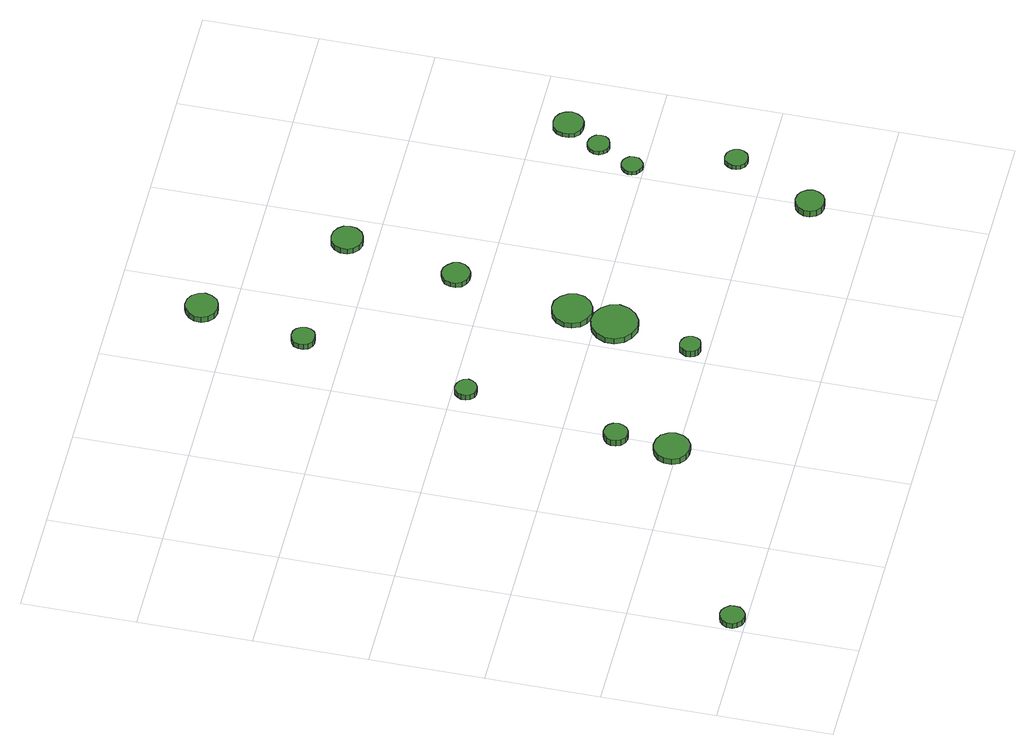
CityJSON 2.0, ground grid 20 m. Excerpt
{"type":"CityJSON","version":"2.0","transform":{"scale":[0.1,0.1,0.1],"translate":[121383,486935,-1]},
"CityObjects":{
"tree1":{"type":"SolitaryVegetationObject","attributes":{"function":"something"},"geometry":[{"type":"MultiSurface","lod":"1","boundaries":[[[0,1,2,3,4,5,6,7,8,9,10,11,12,13,14]],[[15,16,17,18,19,20,21,22,23,24,25,26,27,28,29]],[[0,29,28,1]],[[1,28,27,2]],[[2,27,26,3]],[[3,26,25,4]],[[4,25,24,5]],[[5,24,23,6]],[[6,23,22,7]],[[7,22,21,8]],[[8,21,20,9]],[[9,20,19,10]],[[10,19,18,11]],[[11,18,17,12]],[[12,17,16,13]],[[13,16,15,14]],[[14,15,29,0]]]}]},
"tree2":{"type":"SolitaryVegetationObject","attributes":{"function":"something"},"geometry":[{"type":"MultiSurface","lod":"1","boundaries":[[[30,31,32,33,34,35,36,37,38,39,40,41,42,43,44]],[[45,46,47,48,49,50,51,52,53,54,55,56,57,58,59]],[[30,59,58,31]],[[31,58,57,32]],[[32,57,56,33]],[[33,56,55,34]],[[34,55,54,35]],[[35,54,53,36]],[[36,53,52,37]],[[37,52,51,38]],[[38,51,50,39]],[[39,50,49,40]],[[40,49,48,41]],[[41,48,47,42]],[[42,47,46,43]],[[43,46,45,44]],[[44,45,59,30]]]}]},
"tree3":{"type":"SolitaryVegetationObject","attributes":{"function":"something"},"geometry":[{"type":"MultiSurface","lod":"1","boundaries":[[[60,61,62,63,64,65,66,67,68,69,70,71,72,73,74]],[[75,76,77,78,79,80,81,82,83,84,85,86,87,88,89]],[[60,89,88,61]],[[61,88,87,62]],[[62,87,86,63]],[[63,86,85,64]],[[64,85,84,65]],[[65,84,83,66]],[[66,83,82,67]],[[67,82,81,68]],[[68,81,80,69]],[[69,80,79,70]],[[70,79,78,71]],[[71,78,77,72]],[[72,77,76,73]],[[73,76,75,74]],[[74,75,89,60]]]}]},
"tree4":{"type":"SolitaryVegetationObject","attributes":{"function":"something"},"geometry":[{"type":"MultiSurface","lod":"1","boundaries":[[[90,91,92,93,94,95,96,97,98,99,100,101,102,103,104]],[[105,106,107,108,109,110,111,112,113,114,115,116,117,118,119]],[[90,119,118,91]],[[91,118,117,92]],[[92,117,116,93]],[[93,116,115,94]],[[94,115,114,95]],[[95,114,113,96]],[[96,113,112,97]],[[97,112,111,98]],[[98,111,110,99]],[[99,110,109,100]],[[100,109,108,101]],[[101,108,107,102]],[[102,107,106,103]],[[103,106,105,104]],[[104,105,119,90]]]}]},
"tree5":{"type":"SolitaryVegetationObject","attributes":{"function":"something"},"geometry":[{"type":"MultiSurface","lod":"1","boundaries":[[[120,121,122,123,124,125,126,127,128,129,130,131,132,133,134]],[[135,136,137,138,139,140,141,142,143,144,145,146,147,148,149]],[[120,149,148,121]],[[121,148,147,122]],[[122,147,146,123]],[[123,146,145,124]],[[124,145,144,125]],[[125,144,143,126]],[[126,143,142,127]],[[127,142,141,128]],[[128,141,140,129]],[[129,140,139,130]],[[130,139,138,131]],[[131,138,137,132]],[[132,137,136,133]],[[133,136,135,134]],[[134,135,149,120]]]}]},
"tree6":{"type":"SolitaryVegetationObject","attributes":{"function":"something"},"geometry":[{"type":"MultiSurface","lod":"1","boundaries":[[[150,151,152,153,154,155,156,157,158,159,160,161,162,163,164]],[[165,166,167,168,169,170,171,172,173,174,175,176,177,178,179]],[[150,179,178,151]],[[151,178,177,152]],[[152,177,176,153]],[[153,176,175,154]],[[154,175,174,155]],[[155,174,173,156]],[[156,173,172,157]],[[157,172,171,158]],[[158,171,170,159]],[[159,170,169,160]],[[160,169,168,161]],[[161,168,167,162]],[[162,167,166,163]],[[163,166,165,164]],[[164,165,179,150]]]}]},
"tree7":{"type":"SolitaryVegetationObject","attributes":{"function":"something"},"geometry":[{"type":"MultiSurface","lod":"1","boundaries":[[[180,181,182,183,184,185,186,187,188,189,190,191,192,193,194]],[[195,196,197,198,199,200,201,202,203,204,205,206,207,208,209]],[[180,209,208,181]],[[181,208,207,182]],[[182,207,206,183]],[[183,206,205,184]],[[184,205,204,185]],[[185,204,203,186]],[[186,203,202,187]],[[187,202,201,188]],[[188,201,200,189]],[[189,200,199,190]],[[190,199,198,191]],[[191,198,197,192]],[[192,197,196,193]],[[193,196,195,194]],[[194,195,209,180]]]}]},
"tree8":{"type":"SolitaryVegetationObject","attributes":{"function":"something"},"geometry":[{"type":"MultiSurface","lod":"1","boundaries":[[[210,211,212,213,214,215,216,217,218,219,220,221,222,223,224]],[[225,226,227,228,229,230,231,232,233,234,235,236,237,238,239]],[[210,239,238,211]],[[211,238,237,212]],[[212,237,236,213]],[[213,236,235,214]],[[214,235,234,215]],[[215,234,233,216]],[[216,233,232,217]],[[217,232,231,218]],[[218,231,230,219]],[[219,230,229,220]],[[220,229,228,221]],[[221,228,227,222]],[[222,227,226,223]],[[223,226,225,224]],[[224,225,239,210]]]}]},
"tree9":{"type":"SolitaryVegetationObject","attributes":{"function":"something"},"geometry":[{"type":"MultiSurface","lod":"1","boundaries":[[[240,241,242,243,244,245,246,247,248,249,250,251,252,253,254]],[[255,256,257,258,259,260,261,262,263,264,265,266,267,268,269]],[[240,269,268,241]],[[241,268,267,242]],[[242,267,266,243]],[[243,266,265,244]],[[244,265,264,245]],[[245,264,263,246]],[[246,263,262,247]],[[247,262,261,248]],[[248,261,260,249]],[[249,260,259,250]],[[250,259,258,251]],[[251,258,257,252]],[[252,257,256,253]],[[253,256,255,254]],[[254,255,269,240]]]}]},
"tree10":{"type":"SolitaryVegetationObject","attributes":{"function":"something"},"geometry":[{"type":"MultiSurface","lod":"1","boundaries":[[[270,271,272,273,274,275,276,277,278,279,280,281,282,283,284]],[[285,286,287,288,289,290,291,292,293,294,295,296,297,298,299]],[[270,299,298,271]],[[271,298,297,272]],[[272,297,296,273]],[[273,296,295,274]],[[274,295,294,275]],[[275,294,293,276]],[[276,293,292,277]],[[277,292,291,278]],[[278,291,290,279]],[[279,290,289,280]],[[280,289,288,281]],[[281,288,287,282]],[[282,287,286,283]],[[283,286,285,284]],[[284,285,299,270]]]}]},
"tree11":{"type":"SolitaryVegetationObject","attributes":{"function":"something"},"geometry":[{"type":"MultiSurface","lod":"1","boundaries":[[[300,301,302,303,304,305,306,307,308,309,310,311,312,313,314]],[[315,316,317,318,319,320,321,322,323,324,325,326,327,328,329]],[[300,329,328,301]],[[301,328,327,302]],[[302,327,326,303]],[[303,326,325,304]],[[304,325,324,305]],[[305,324,323,306]],[[306,323,322,307]],[[307,322,321,308]],[[308,321,320,309]],[[309,320,319,310]],[[310,319,318,311]],[[311,318,317,312]],[[312,317,316,313]],[[313,316,315,314]],[[314,315,329,300]]]}]},
"tree12":{"type":"SolitaryVegetationObject","attributes":{"function":"something"},"geometry":[{"type":"MultiSurface","lod":"1","boundaries":[[[330,331,332,333,334,335,336,337,338,339,340,341,342,343,344]],[[345,346,347,348,349,350,351,352,353,354,355,356,357,358,359]],[[330,359,358,331]],[[331,358,357,332]],[[332,357,356,333]],[[333,356,355,334]],[[334,355,354,335]],[[335,354,353,336]],[[336,353,352,337]],[[337,352,351,338]],[[338,351,350,339]],[[339,350,349,340]],[[340,349,348,341]],[[341,348,347,342]],[[342,347,346,343]],[[343,346,345,344]],[[344,345,359,330]]]}]},
"tree13":{"type":"SolitaryVegetationObject","attributes":{"function":"something"},"geometry":[{"type":"MultiSurface","lod":"1","boundaries":[[[360,361,362,363,364,365,366,367,368,369,370,371,372,373,374]],[[375,376,377,378,379,380,381,382,383,384,385,386,387,388,389]],[[360,389,388,361]],[[361,388,387,362]],[[362,387,386,363]],[[363,386,385,364]],[[364,385,384,365]],[[365,384,383,366]],[[366,383,382,367]],[[367,382,381,368]],[[368,381,380,369]],[[369,380,379,370]],[[370,379,378,371]],[[371,378,377,372]],[[372,377,376,373]],[[373,376,375,374]],[[374,375,389,360]]]}]},
"tree14":{"type":"SolitaryVegetationObject","attributes":{"function":"something"},"geometry":[{"type":"MultiSurface","lod":"1","boundaries":[[[390,391,392,393,394,395,396,397,398,399,400,401,402,403,404]],[[405,406,407,408,409,410,411,412,413,414,415,416,417,418,419]],[[390,419,418,391]],[[391,418,417,392]],[[392,417,416,393]],[[393,416,415,394]],[[394,415,414,395]],[[395,414,413,396]],[[396,413,412,397]],[[397,412,411,398]],[[398,411,410,399]],[[399,410,409,400]],[[400,409,408,401]],[[401,408,407,402]],[[402,407,406,403]],[[403,406,405,404]],[[404,405,419,390]]]}]},
"tree15":{"type":"SolitaryVegetationObject","attributes":{"function":"something"},"geometry":[{"type":"MultiSurface","lod":"1","boundaries":[[[420,421,422,423,424,425,426,427,428,429,430,431,432,433,434]],[[435,436,437,438,439,440,441,442,443,444,445,446,447,448,449]],[[420,449,448,421]],[[421,448,447,422]],[[422,447,446,423]],[[423,446,445,424]],[[424,445,444,425]],[[425,444,443,426]],[[426,443,442,427]],[[427,442,441,428]],[[428,441,440,429]],[[429,440,439,430]],[[430,439,438,431]],[[431,438,437,432]],[[432,437,436,433]],[[433,436,435,434]],[[434,435,449,420]]]}]},
"tree16":{"type":"SolitaryVegetationObject","attributes":{"function":"something"},"geometry":[{"type":"MultiSurface","lod":"1","boundaries":[[[450,451,452,453,454,455,456,457,458,459,460,461,462,463,464]],[[465,466,467,468,469,470,471,472,473,474,475,476,477,478,479]],[[450,479,478,451]],[[451,478,477,452]],[[452,477,476,453]],[[453,476,475,454]],[[454,475,474,455]],[[455,474,473,456]],[[456,473,472,457]],[[457,472,471,458]],[[458,471,470,459]],[[459,470,469,460]],[[460,469,468,461]],[[461,468,467,462]],[[462,467,466,463]],[[463,466,465,464]],[[464,465,479,450]]]}]}
},
"vertices":[
[48,25,17],[47,33,17],[41,40,17],[34,45,17],[25,46,17],[16,43,17],[10,37,17],[6,29,17],[6,20,17],[10,12,17],[16,6,17],[25,3,17],[34,4,17],[41,9,17],[47,16,17],[47,16,6],[41,9,6],[34,4,6],[25,3,6],[16,6,6],[10,12,6],[6,20,6],[6,29,6],[10,37,6],[16,43,6],[25,46,6],[34,45,6],[41,40,6],[47,33,6],[48,25,6],
[412,208,27],[409,221,27],[402,232,27],[390,238,27],[377,239,27],[365,235,27],[355,227,27],[350,215,27],[350,201,27],[355,189,27],[365,181,27],[377,177,27],[390,178,27],[402,185,27],[409,195,27],[409,195,15],[402,185,15],[390,178,15],[377,177,15],[365,181,15],[355,189,15],[350,201,15],[350,215,15],[355,227,15],[365,235,15],[377,239,15],[390,238,15],[402,232,15],[409,221,15],[412,208,15],
[417,308,23],[415,317,23],[410,324,23],[403,328,23],[394,329,23],[386,326,23],[379,320,23],[376,312,23],[376,304,23],[379,296,23],[386,290,23],[394,287,23],[403,288,23],[410,293,23],[415,300,23],[415,300,10],[410,293,10],[403,288,10],[394,287,10],[386,290,10],[379,296,10],[376,304,10],[376,312,10],[379,320,10],[386,326,10],[394,329,10],[403,328,10],[410,324,10],[415,317,10],[417,308,10],
[468,578,17],[466,586,17],[461,592,17],[454,596,17],[446,597,17],[439,595,17],[433,589,17],[430,582,17],[430,574,17],[433,567,17],[439,561,17],[446,559,17],[454,560,17],[461,564,17],[466,570,17],[466,570,6],[461,564,6],[454,560,6],[446,559,6],[439,561,6],[433,567,6],[430,574,6],[430,582,6],[433,589,6],[439,595,6],[446,597,6],[454,596,6],[461,592,6],[466,586,6],[468,578,6],
[643,231,23],[641,238,23],[637,244,23],[630,248,23],[623,249,23],[615,247,23],[610,241,23],[607,235,23],[607,227,23],[610,220,23],[615,215,23],[623,213,23],[630,214,23],[637,217,23],[641,223,23],[641,223,10],[637,217,10],[630,214,10],[623,213,10],[615,215,10],[610,220,10],[607,227,10],[607,235,10],[610,241,10],[615,247,10],[623,249,10],[630,248,10],[637,244,10],[641,238,10],[643,231,10],
[692,368,19],[688,384,19],[678,397,19],[664,406,19],[647,408,19],[631,402,19],[619,391,19],[612,376,19],[612,359,19],[619,344,19],[631,333,19],[647,327,19],[664,329,19],[678,338,19],[688,351,19],[688,351,7],[678,338,7],[664,329,7],[647,327,7],[631,333,7],[619,344,7],[612,359,7],[612,376,7],[619,391,7],[631,402,7],[647,408,7],[664,406,7],[678,397,7],[688,384,7],[692,368,7],
[527,871,17],[525,880,17],[520,887,17],[513,891,17],[504,892,17],[496,889,17],[489,884,17],[486,876,17],[486,867,17],[489,859,17],[496,853,17],[504,851,17],[513,852,17],[520,856,17],[525,863,17],[525,863,6],[520,856,6],[513,852,6],[504,851,6],[496,853,6],[489,859,6],[486,867,6],[486,876,6],[489,884,6],[496,889,6],[504,892,6],[513,891,6],[520,887,6],[525,880,6],[527,871,6],
[703,444,17],[700,458,17],[691,470,17],[678,478,17],[664,479,17],[650,475,17],[639,465,17],[633,451,17],[633,437,17],[639,424,17],[650,414,17],[664,409,17],[678,411,17],[691,418,17],[700,430,17],[700,430,6],[691,418,6],[678,411,6],[664,409,6],[650,414,6],[639,424,6],[633,437,6],[633,451,6],[639,465,6],[650,475,6],[664,479,6],[678,478,6],[691,470,6],[700,458,6],[703,444,6],
[567,1054,18],[564,1065,18],[557,1075,18],[547,1081,18],[535,1082,18],[524,1078,18],[515,1070,18],[510,1060,18],[510,1048,18],[515,1037,18],[524,1029,18],[535,1025,18],[547,1027,18],[557,1032,18],[564,1042,18],[564,1042,6],[557,1032,6],[547,1027,6],[535,1025,6],[524,1029,6],[515,1037,6],[510,1048,6],[510,1060,6],[515,1070,6],[524,1078,6],[535,1082,6],[547,1081,6],[557,1075,6],[564,1065,6],[567,1054,6],
[732,653,16],[730,663,16],[723,671,16],[715,677,16],[704,678,16],[695,674,16],[687,668,16],[683,658,16],[683,648,16],[687,639,16],[695,632,16],[704,629,16],[715,630,16],[723,635,16],[730,643,16],[730,643,6],[723,635,6],[715,630,6],[704,629,6],[695,632,6],[687,639,6],[683,648,6],[683,658,6],[687,668,6],[695,674,6],[704,678,6],[715,677,6],[723,671,6],[730,663,6],[732,653,6],
[774,850,17],[772,861,17],[765,870,17],[755,876,17],[744,877,17],[733,874,17],[724,866,17],[720,856,17],[720,844,17],[724,834,17],[733,826,17],[744,822,17],[755,824,17],[765,829,17],[772,839,17],[772,839,6],[765,829,6],[755,824,6],[744,822,6],[733,826,6],[724,834,6],[720,844,6],[720,856,6],[724,866,6],[733,874,6],[744,877,6],[755,876,6],[765,870,6],[772,861,6],[774,850,6],
[1022,108,23],[1019,118,23],[1013,127,23],[1004,132,23],[994,133,23],[983,130,23],[976,123,23],[971,113,23],[971,103,23],[976,93,23],[983,86,23],[994,83,23],[1004,84,23],[1013,89,23],[1019,98,23],[1019,98,10],[1013,89,10],[1004,84,10],[994,83,10],[983,86,10],[976,93,10],[971,103,10],[971,113,10],[976,123,10],[983,130,10],[994,133,10],[1004,132,10],[1013,127,10],[1019,118,10],[1022,108,10],
[1040,421,14],[1039,428,14],[1034,434,14],[1028,438,14],[1020,439,14],[1013,436,14],[1007,431,14],[1004,424,14],[1004,417,14],[1007,410,14],[1013,405,14],[1020,402,14],[1028,403,14],[1034,407,14],[1039,413,14],[1039,413,7],[1034,407,7],[1028,403,7],[1020,402,7],[1013,405,7],[1007,410,7],[1004,417,7],[1004,424,7],[1007,431,7],[1013,436,7],[1020,439,7],[1028,438,7],[1034,434,7],[1039,428,7],[1040,421,7],
[1094,252,16],[1092,260,16],[1087,267,16],[1080,271,16],[1072,272,16],[1064,270,16],[1058,264,16],[1055,256,16],[1055,248,16],[1058,241,16],[1064,235,16],[1072,232,16],[1080,233,16],[1087,237,16],[1092,244,16],[1092,244,7],[1087,237,7],[1080,233,7],[1072,232,7],[1064,235,7],[1058,241,7],[1055,248,7],[1055,256,7],[1058,264,7],[1064,270,7],[1072,272,7],[1080,271,7],[1087,267,7],[1092,260,7],[1094,252,7],
[1077,486,14],[1076,494,14],[1071,500,14],[1064,504,14],[1056,505,14],[1048,503,14],[1042,497,14],[1039,490,14],[1039,482,14],[1042,475,14],[1048,469,14],[1056,467,14],[1064,468,14],[1071,472,14],[1076,478,14],[1076,478,6],[1071,472,6],[1064,468,6],[1056,467,6],[1048,469,6],[1042,475,6],[1039,482,6],[1039,490,6],[1042,497,6],[1048,503,6],[1056,505,6],[1064,504,6],[1071,500,6],[1076,494,6],[1077,486,6],
[1119,546,15],[1116,557,15],[1110,565,15],[1101,571,15],[1090,572,15],[1079,569,15],[1071,561,15],[1067,551,15],[1067,540,15],[1071,530,15],[1079,523,15],[1090,520,15],[1101,521,15],[1110,526,15],[1116,535,15],[1116,535,6],[1110,526,6],[1101,521,6],[1090,520,6],[1079,523,6],[1071,530,6],[1067,540,6],[1067,551,6],[1071,561,6],[1079,569,6],[1090,572,6],[1101,571,6],[1110,565,6],[1116,557,6],[1119,546,6]
]}
